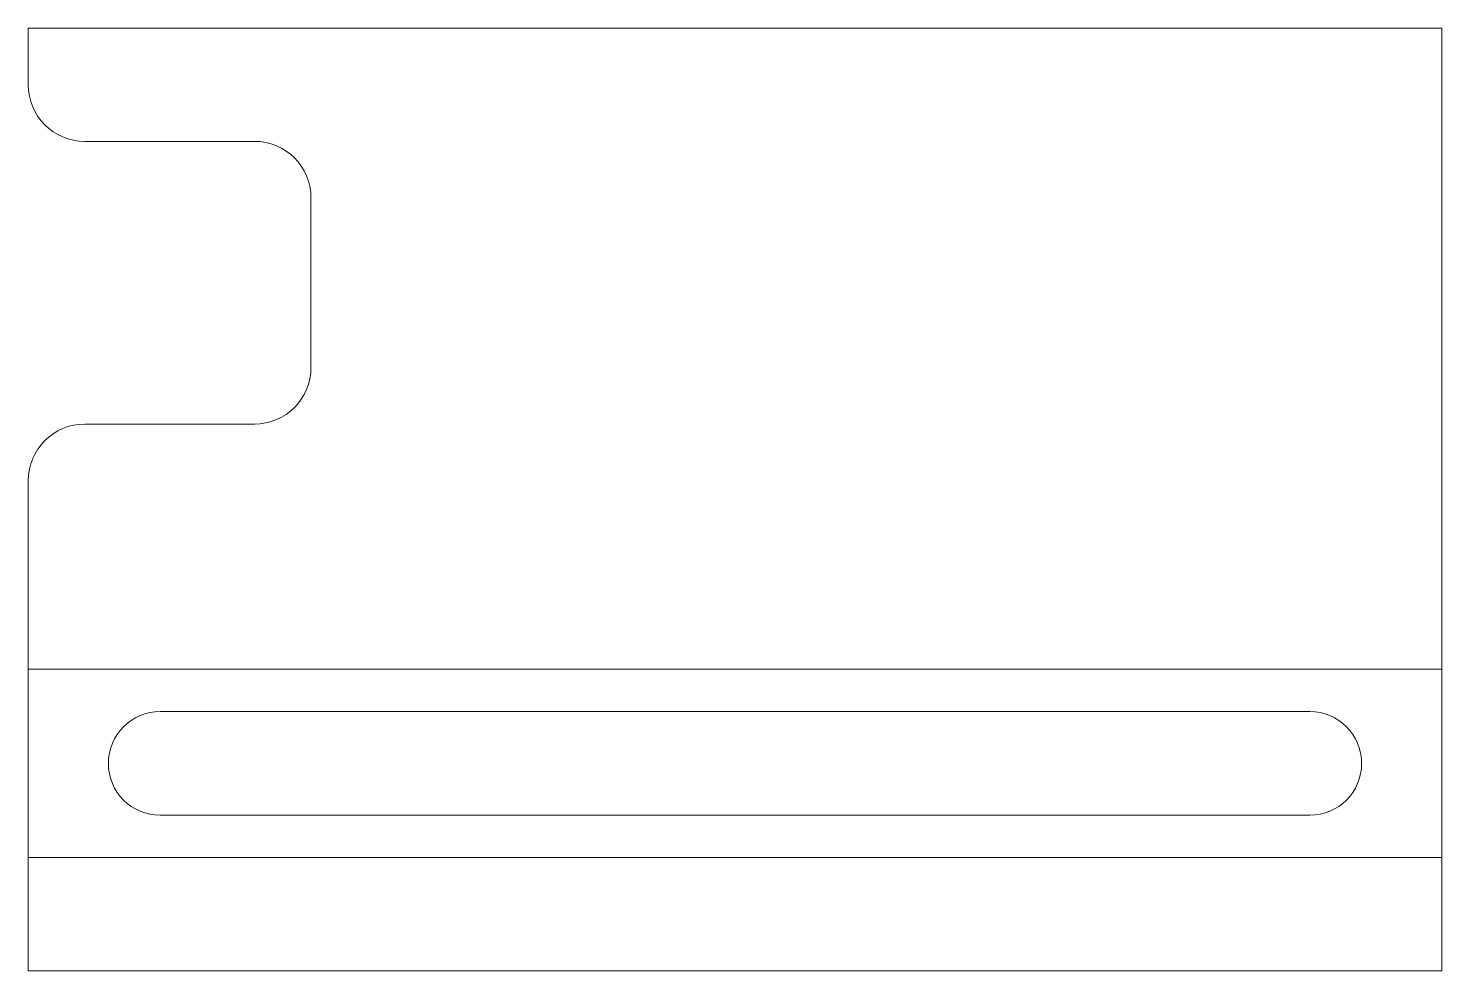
# Model space of a CAD drawing. Header units: millimetres. Extents: x 0 to 75, y 0 to 50.
import ezdxf

# ---------------------------------------------------------------- set-up
doc = ezdxf.new("R2010")
doc.units = ezdxf.units.MM

msp = doc.modelspace()

# ---------------------------------------------------------------- linework, layer by layer
at = {"color": 7, "linetype": 'Continuous', "lineweight": 15}
for p, q in [((75, 50), (0, 50)), ((0, 50), (0, 47)), ((75, 0), (75, 50)), ((12, 44), (3, 44)), ((15, 32), (15, 41)), ((3, 29), (12, 29)), ((0, 26), (0, 0)), ((75, 16), (0, 16)), ((68, 13.75), (7, 13.75)), ((7, 8.25), (68, 8.25)), ((0, 6), (75, 6)), ((0, 0), (75, 0))]:
    msp.add_line(p, q, dxfattribs=at)
for centre, radius, start, end in [((3, 47), 3, 180, 270), ((12, 41), 3, 0, 90), ((12, 32), 3, 270, 0), ((3, 26), 3, 90, 180), ((7, 11), 2.75, 90, 270), ((68, 11), 2.75, 270, 90)]:
    msp.add_arc(centre, radius, start, end, dxfattribs=at)

doc.saveas('drawing.dxf')
